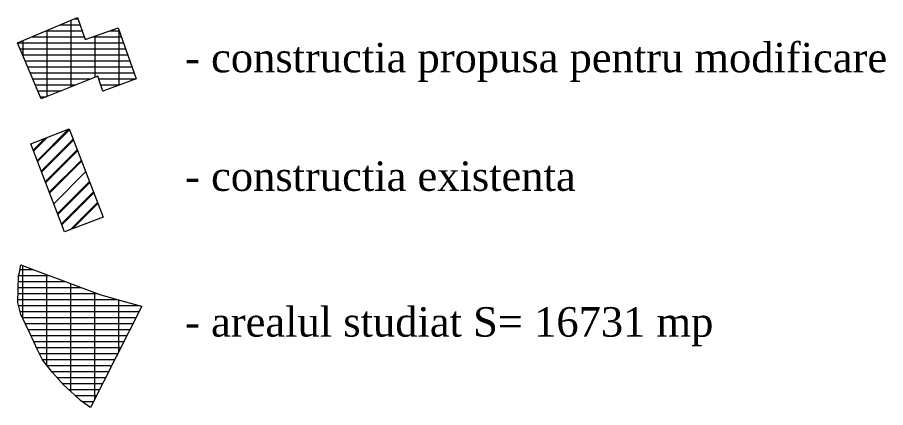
# Model space of a CAD drawing. Header units: inches. Extents: x 387677 to 388844, y 683413 to 683998.
# Drawn here: x 388796.77 to 388835.07, y 683689.09 to 683706.3 of the extents above; entities that cross this region are included whole.
import ezdxf

# ---------------------------------------------------------------- set-up
doc = ezdxf.new("R2010")
doc.units = ezdxf.units.IN
doc.header["$MEASUREMENT"] = 0
doc.layers.add('TEREN', color=50, linetype='Continuous')
doc.styles.add('jurca', font='times.ttf')

msp = doc.modelspace()

# ---------------------------------------------------------------- hatches: boundary and pattern name
at = {"lineweight": 9}
h = msp.add_hatch(dxfattribs=at)
h.set_pattern_fill('GRATE', color=1, scale=0.333333, style=0)
h.set_pattern_definition([(0, (319786.27629, 569549.1086), (0, 0.26458333333), []), (90, (319786.2763, 569549.1086), (-1.058333333, 6e-17), [])])
h.paths.add_polyline_path([(388799.752, 683705.326), (388799.417, 683706.299), (388796.765, 683705.172), (388797.813, 683702.705), (388800.309, 683703.712), (388800.537, 683703.047), (388802.002, 683703.59), (388801.209, 683705.838)])
at = {"lineweight": 9, "ltscale": 2}
h = msp.add_hatch(dxfattribs=at)
h.set_pattern_fill('GRATE', color=256, scale=0.333333, style=0)
h.set_pattern_definition([(0, (318332.11484, 564451.70377), (0, 0.26458333333), []), (90, (318332.1148, 564451.7038), (-1.058333333, 6e-17), [])])
h.paths.add_polyline_path([(388797.65, 683691.644), (388797.875, 683691.193), (388798.323, 683690.627), (388798.796, 683690.095), (388799.281, 683689.648), (388799.549, 683689.408), (388799.967, 683689.107), (388799.996, 683689.089), (388802.251, 683693.565), (388802.199, 683693.572), (388801.477, 683693.771), (388800.406, 683694.083), (388799.231, 683694.522), (388798.571, 683694.768), (388797.721, 683695.075), (388796.921, 683695.379), (388796.86, 683695.054), (388796.822, 683694.885), (388796.78, 683693.721), (388796.922, 683693.201), (388797.33, 683692.342)])

# ---------------------------------------------------------------- linework, layer by layer
at = {"color": 1, "lineweight": 5}
for p, q in [((388797.638, 683699.979), (388799.023, 683701.365)), ((388797.654, 683699.937), (388799.063, 683701.346)), ((388797.46, 683700.444), (388797.979, 683700.964)), ((388797.476, 683700.402), (388798.074, 683701)), ((388797.816, 683699.514), (388799.225, 683700.923)), ((388797.833, 683699.472), (388799.241, 683700.881)), ((388797.995, 683699.049), (388799.404, 683700.458)), ((388798.011, 683699.007), (388799.42, 683700.416)), ((388798.173, 683698.584), (388799.582, 683699.993)), ((388798.189, 683698.542), (388799.599, 683699.951)), ((388798.368, 683698.077), (388799.777, 683699.486)), ((388798.53, 683697.654), (388799.94, 683699.064)), ((388798.546, 683697.612), (388799.956, 683699.022)), ((388798.708, 683697.189), (388800.118, 683698.599)), ((388798.724, 683697.147), (388800.134, 683698.557)), ((388799.099, 683696.936), (388800.297, 683698.134)), ((388799.194, 683696.973), (388800.313, 683698.092))]:
    msp.add_line(p, q, dxfattribs=at)
at = {"color": 0, "lineweight": 9}
msp.add_lwpolyline([(388797.813, 683702.705), (388796.765, 683705.172), (388799.417, 683706.299), (388799.752, 683705.326), (388801.209, 683705.838), (388802.002, 683703.59), (388800.537, 683703.047), (388800.309, 683703.712)], close=True, dxfattribs=at)
at = {"color": 0, "linetype": 'Continuous', "lineweight": 5}
msp.add_lwpolyline([(388797.353, 683700.724), (388799.052, 683701.376), (388800.544, 683697.491), (388798.843, 683696.838), (388797.353, 683700.724)], dxfattribs=at)
at = {"layer": 'TEREN', "color": 0, "lineweight": 9}
msp.add_lwpolyline([(388796.921, 683695.379), (388797.721, 683695.075), (388798.571, 683694.768), (388799.231, 683694.522), (388800.406, 683694.083), (388801.477, 683693.771), (388802.199, 683693.572), (388802.251, 683693.565), (388799.996, 683689.089), (388799.967, 683689.107), (388799.549, 683689.408), (388799.281, 683689.648), (388798.796, 683690.095), (388798.323, 683690.627), (388797.875, 683691.193), (388797.65, 683691.644), (388797.33, 683692.342), (388796.922, 683693.201), (388796.78, 683693.721), (388796.822, 683694.885), (388796.86, 683695.054), (388796.921, 683695.379)], close=True, dxfattribs=at)

# ---------------------------------------------------------------- texts
at = {"color": 0, "linetype": 'Continuous', "lineweight": 9, "style": 'jurca'}
for s, p in [('- constructia propusa pentru modificare', (388804.165, 683703.876)), ('- constructia existenta', (388804.165, 683698.648))]:
    msp.add_text(s, height=1.3, dxfattribs=at).set_placement(p)
at = {"color": 0, "lineweight": 5, "style": 'jurca'}
msp.add_text('- arealul studiat S= 16731 mp', height=1.3, dxfattribs=at).set_placement((388804.165, 683692.22))

doc.saveas('drawing.dxf')
